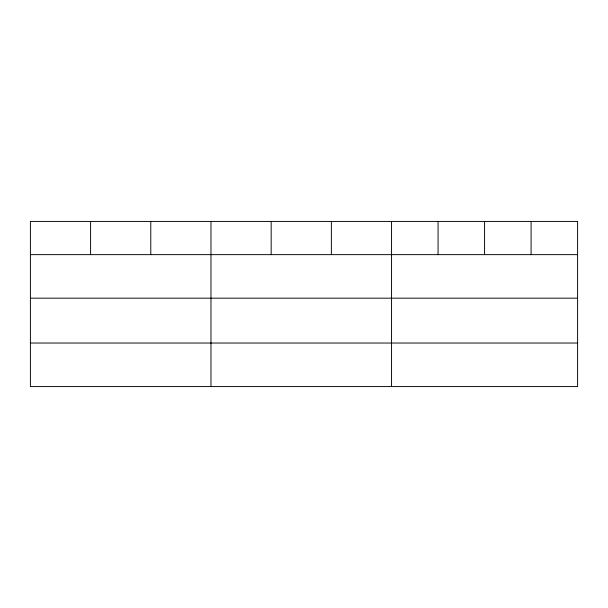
<?xml version="1.0" encoding="UTF-8"?>
<svg xmlns="http://www.w3.org/2000/svg" width="608" height="608" viewBox="0 0 608 608"><rect width="100%" height="100%" fill="white"/><g stroke="black" fill="none" stroke-linecap="round" stroke-linejoin="round"><path stroke-width="0.91" d="M30.4 254.638L577.6 254.638M30.4 298.178L577.6 298.178M30.4 343.034L577.6 343.034M531.088 221.426L531.088 254.638M484.576 221.426L484.576 254.638M438.064 221.426L438.064 254.638M391.552 221.426L391.552 386.574M331.36 221.426L331.36 254.638M271.168 221.426L271.168 254.638M210.976 221.426L210.976 386.574M150.784 221.426L150.784 254.638M90.592 221.426L90.592 254.638M577.6 221.426L30.4 221.426L30.4 386.574L577.6 386.574L577.6 221.426"/></g></svg>
